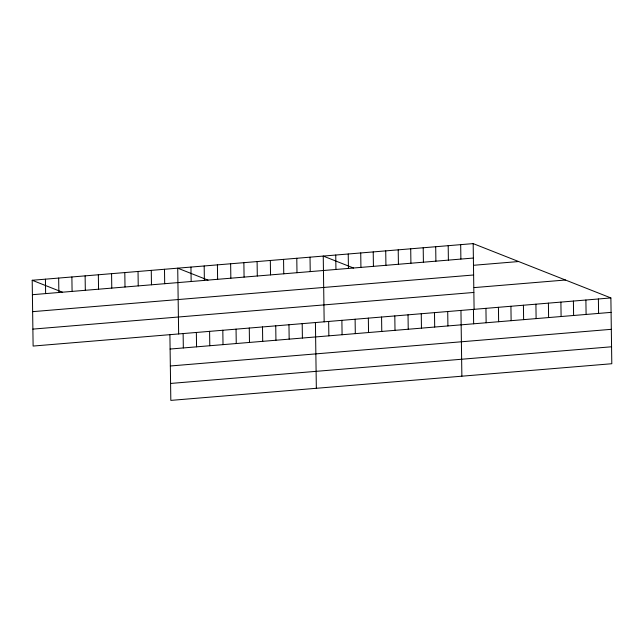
<?xml version="1.0" encoding="UTF-8"?>
<svg xmlns="http://www.w3.org/2000/svg" width="644" height="644" viewBox="0 0 644 644"><rect width="100%" height="100%" fill="white"/><g stroke="black" fill="none" stroke-linecap="round" stroke-linejoin="round"><path stroke-width="0.97" d="M610.882 297.939L33.118 346.061L32.2 280.269L473.179 243.609L610.882 297.939L611.8 363.731L170.821 400.391L169.903 334.606M32.401 294.702L473.38 258.043M473.453 265.296L518.621 261.536M32.635 311.656L473.622 274.988M474.137 287.602L565.44 280.011M32.884 329.108L473.863 292.448M170.105 349.04L611.084 312.372M170.338 365.985L611.317 329.317M170.58 383.446L611.567 346.778M353.54 268.025L323.248 256.071L324.165 321.855M208.02 280.124L177.72 268.17L178.646 333.954M32.2 280.269L62.492 292.223M598.389 298.977L598.59 313.411M585.895 300.024L586.096 314.449M573.401 301.062L573.603 315.496M560.9 302.1L561.101 316.534M548.406 303.139L548.608 317.572M535.913 304.177L536.114 318.611M523.419 305.216L523.62 319.649M510.925 306.254L511.127 320.688M498.432 307.293L498.633 321.726M485.938 308.331L486.139 322.765M473.179 243.609L474.097 309.394M473.445 309.37L473.646 323.803M460.685 244.648L460.887 259.081M460.951 310.408L461.869 376.193M448.192 245.686L448.393 260.12M447.717 311.511L447.918 325.945M435.698 246.724L435.899 261.158M434.491 312.606L434.692 327.039M423.205 247.763L423.406 262.197M421.257 313.709L421.458 328.142M410.711 248.801L410.912 263.235M408.03 314.811L408.232 329.245M398.217 249.84L398.419 264.273M394.804 315.906L395.005 330.34M385.724 250.878L385.925 265.312M381.57 317.009L381.771 331.443M373.222 251.917L373.423 266.35M368.344 318.112L368.545 332.537M360.729 252.955L360.93 267.389M355.11 319.207L355.311 333.64M348.235 253.994L348.436 268.427M341.884 320.31L342.085 334.743M335.741 255.032L335.943 269.466M328.649 321.404L328.859 335.838M315.423 322.507L316.341 388.292M310.022 257.173L310.223 271.607M302.197 323.61L302.398 338.044M296.787 258.276L296.989 272.71M288.963 324.705L289.164 339.138M283.561 259.371L283.763 273.805M275.737 325.808L275.938 340.241M270.327 260.474L270.528 274.908M262.502 326.911L262.704 341.344M257.101 261.577L257.302 276.002M249.276 328.005L249.478 342.439M243.875 262.672L244.076 277.105M236.05 329.108L236.251 343.542M230.641 263.774L230.842 278.208M222.816 330.211L223.017 344.645M217.414 264.869L217.616 279.303M209.59 331.306L209.791 345.739M204.18 265.972L204.381 280.406M196.356 332.409L196.557 346.842M190.954 267.075L191.155 281.509M183.129 333.512L183.331 347.937M164.494 269.273L164.695 283.706M151.268 270.375L151.469 284.809M138.033 271.47L138.235 285.904M124.807 272.573L125.008 287.007M111.573 273.676L111.774 288.11M98.347 274.771L98.548 289.204M85.121 275.874L85.322 290.307M71.886 276.976L72.088 291.402M58.66 278.071L58.862 292.505M45.426 279.174L45.627 293.608"/></g></svg>
